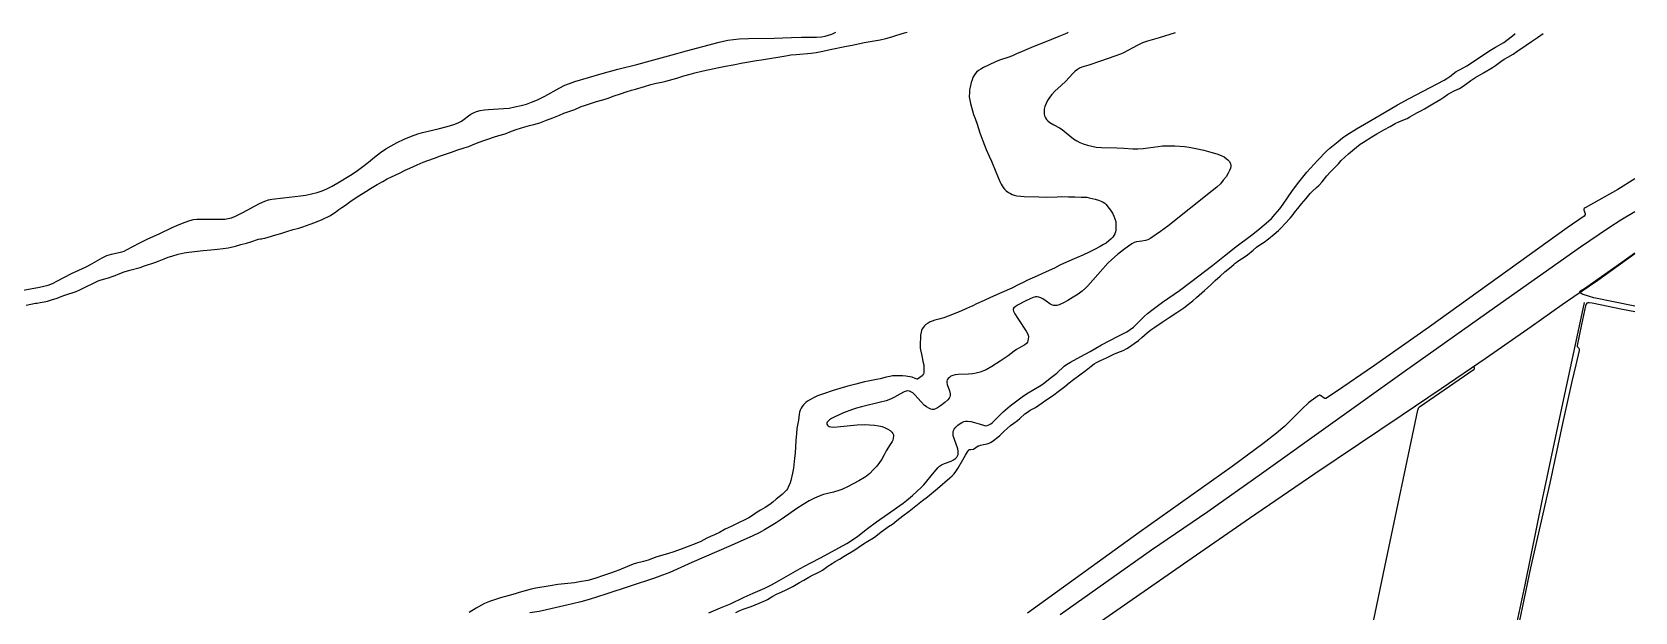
# Model space of a CAD drawing. Header units: metres. Extents: x 179542 to 181820, y 303170 to 305948.
# Drawn here: x 180583 to 181820, y 305497 to 305945 of the extents above; entities that cross this region are included whole.
import ezdxf

# ---------------------------------------------------------------- set-up
doc = ezdxf.new("R2010")
doc.units = ezdxf.units.M
doc.header["$MEASUREMENT"] = 0
for name, color, linetype in [('E0022112', 5, 'CONTINUOUS'), ('E0032111', 5, 'CONTINUOUS'), ('F0017111', 30, 'CONTINUOUS')]:
    doc.layers.add(name, color=color, linetype=linetype)

msp = doc.modelspace()

# ---------------------------------------------------------------- linework, layer by layer
at = {"layer": 'E0022112', "flags": 128}
for points in [[(181398.959, 305483.872), (181431.959, 305506.863), (181474.953, 305536.732), (181522.529, 305569.531), (181573.092, 305604.215), (181640.519, 305649.446), (181670.684, 305669.808), (181705.218, 305693.299), (181739.986, 305717.468), (181764.12, 305734.516), (181773.067, 305740.692), (181791.676, 305753.436), (181820.097, 305773.844)], [(181780.99, 305736.09), (181773.805, 305702.341), (181760.485, 305640.243), (181748.589, 305584.227), (181735.07, 305518.066), (181724.288, 305467.787), (181713.991, 305418.308), (181699.601, 305351.118), (181690.153, 305306.901)], [(181546.791, 305137.288), (181545.663, 305141.216), (181545.282, 305143.875), (181545.303, 305145.348), (181559.023, 305207.677), (181576.185, 305290.435), (181592.878, 305371.112), (181609.578, 305448.173), (181627.105, 305532.078), (181652.525, 305653.1), (181653.096, 305654.652), (181653.465, 305655.103), (181653.9, 305655.543), (181696.151, 305684.71), (181696.3, 305685.047), (181696.324, 305685.506), (181695.739, 305686.851)]]:
    msp.add_lwpolyline(points, dxfattribs=at)
at = {"layer": 'E0032111', "flags": 128}
for points in [[(180570.177, 305744.551), (180588.448, 305747.92), (180591.646, 305748.595), (180595.056, 305749.593), (180598.466, 305750.887), (180602.37, 305752.737), (180613.063, 305758.383), (180624.336, 305763.719), (180627.719, 305765.472), (180636.674, 305770.707), (180638.663, 305771.69), (180640.43, 305772.377), (180643.949, 305773.34), (180651.842, 305775.238), (180653.693, 305775.86), (180655.573, 305776.696), (180665.19, 305781.836), (180672.104, 305785.134), (180680.626, 305789.112), (180690.787, 305794.061), (180696.072, 305796.389), (180700.786, 305798.223), (180704.477, 305799.45), (180707.241, 305800.126), (180709.82, 305800.463), (180712.384, 305800.536), (180728.676, 305800.337), (180731.381, 305800.461), (180734.053, 305800.866), (180736.566, 305801.558), (180739.564, 305802.787), (180745.353, 305805.713), (180758.293, 305812.459), (180762.38, 305814.351), (180765.078, 305815.305), (180767.847, 305815.906), (180776.83, 305816.936), (180789.856, 305818.368), (180793.887, 305818.958), (180798.467, 305819.905), (180802.712, 305821.048), (180806.656, 305822.372), (180810.328, 305823.902), (180814.412, 305825.984), (180820.104, 305829.237), (180828.421, 305834.31), (180832.761, 305837.254), (180838.004, 305841.19), (180842.285, 305844.549), (180846.938, 305848.332), (180851.6, 305851.925), (180855.707, 305854.751), (180859.774, 305857.156), (180864.522, 305859.604), (180869.922, 305862.096), (180875.56, 305864.433), (180880.565, 305866.254), (180883.985, 305867.269), (180896.27, 305870.207), (180903.209, 305871.994), (180908.339, 305873.548), (180911.613, 305874.782), (180914.058, 305876.024), (180916.356, 305877.533), (180919.608, 305880.158), (180921.479, 305881.532), (180923.4, 305882.543), (180925.812, 305883.47), (180928.663, 305884.273), (180931.921, 305884.893), (180935.153, 305885.201), (180946.577, 305885.781), (180950.897, 305886.249), (180955.456, 305887.051), (180960.15, 305888.107), (180964.321, 305889.277), (180968.203, 305890.664), (180972.806, 305892.665), (180978.612, 305895.507), (180989.683, 305901.524), (180993.982, 305903.767), (180997.65, 305905.286), (181001.575, 305906.604), (181022.667, 305912.806), (181034.976, 305916.231), (181049.442, 305919.872), (181059.811, 305922.588), (181076.826, 305927.399), (181087.958, 305930.437), (181113.058, 305936.966), (181119.793, 305938.516), (181124.112, 305939.227), (181128.674, 305939.681), (181135.745, 305939.987), (181155.623, 305940.296), (181168.993, 305940.815), (181176.788, 305940.983), (181188.191, 305941.035), (181192.058, 305941.29), (181195.019, 305941.757), (181197.674, 305942.416), (181200.067, 305943.251), (181202.279, 305944.276), (181203.312, 305944.885)], [(181465.308, 305944.323), (181465.095, 305944.262), (181452.798, 305940.547), (181443.762, 305937.918), (181439.934, 305936.491), (181435.924, 305934.59), (181425.439, 305928.907), (181423.047, 305927.78), (181418.747, 305926.217), (181407.578, 305922.446), (181398.652, 305919.279), (181393.144, 305917.668), (181391.431, 305917.035), (181389.703, 305916.058), (181388.042, 305914.789), (181386.11, 305912.867), (181380.846, 305907.032), (181377.188, 305903.625), (181372.382, 305899.212), (181369.982, 305896.628), (181368.16, 305894.275), (181366.693, 305891.975), (181365.505, 305889.646), (181364.663, 305887.428), (181364.186, 305885.386), (181364.016, 305883.489), (181364.098, 305881.792), (181364.436, 305880.248), (181365.023, 305878.771), (181365.825, 305877.47), (181366.908, 305876.281), (181368.418, 305875.079), (181371.585, 305873.254), (181375.893, 305870.883), (181377.858, 305869.618), (181381.071, 305867.108), (181386.688, 305862.505), (181389.185, 305860.79), (181391.49, 305859.58), (181394.227, 305858.49), (181397.467, 305857.484), (181400.814, 305856.682), (181404.194, 305856.13), (181408.247, 305855.788), (181420.143, 305855.481), (181425.619, 305855.179), (181432.519, 305854.708), (181436.452, 305854.72), (181440.607, 305855.052), (181452.132, 305856.597), (181455.55, 305856.955), (181459.753, 305857.081), (181465.008, 305856.947), (181472.351, 305856.471), (181476.109, 305856.007), (181481.187, 305855.049), (181487.234, 305853.709), (181492.81, 305852.249), (181497.445, 305850.815), (181500.793, 305849.577), (181503.028, 305848.487), (181504.663, 305847.379), (181506.005, 305846.155), (181507.039, 305844.923), (181507.708, 305843.765), (181508.068, 305842.567), (181508.142, 305841.218), (181507.898, 305839.695), (181507.293, 305837.971), (181506.2, 305835.869), (181504.505, 305833.249), (181502.402, 305830.446), (181500.1, 305827.79), (181497.417, 305825.179), (181493.842, 305822.194), (181459.535, 305795.028), (181453.91, 305790.93), (181446.332, 305785.802), (181444.125, 305784.601), (181442.34, 305783.98), (181439.418, 305783.497), (181435.235, 305782.9), (181433.586, 305782.353), (181431.736, 305781.396), (181429.055, 305779.644), (181425.194, 305776.804), (181420.719, 305773.221), (181416.33, 305769.394), (181413.151, 305766.37), (181409.303, 305762.186), (181397.685, 305748.988), (181395.901, 305747.16), (181393.34, 305744.931), (181390.257, 305742.615), (181386.5, 305740.137), (181382.35, 305737.684), (181378.393, 305735.598), (181375.632, 305734.378), (181373.819, 305733.847), (181372.427, 305733.707), (181371.155, 305733.84), (181369.903, 305734.231), (181368.545, 305734.955), (181365.668, 305737.065), (181363.054, 305738.98), (181361.453, 305739.83), (181360.045, 305740.274), (181358.696, 305740.458), (181357.338, 305740.381), (181355.679, 305739.984), (181353.223, 305739.025), (181349.48, 305737.224), (181344.112, 305734.34), (181341.745, 305732.861), (181340.657, 305731.949), (181340.23, 305731.269), (181340.179, 305730.509), (181340.497, 305729.41), (181341.493, 305727.474), (181343.818, 305723.729), (181350.269, 305714.029), (181351.256, 305712.248), (181351.694, 305710.891), (181351.869, 305709.503), (181351.825, 305708.015), (181351.577, 305706.605), (181351.101, 305705.42), (181350.328, 305704.388), (181349.143, 305703.404), (181346.392, 305701.849), (181342.733, 305699.842), (181340.833, 305698.521), (181336.203, 305695.028), (181330.07, 305690.815), (181323.775, 305686.808), (181319.28, 305684.206), (181317.28, 305683.246), (181314.627, 305682.288), (181311.685, 305681.523), (181308.708, 305680.984), (181305.703, 305680.725), (181297.752, 305680.535), (181295.281, 305680.237), (181293.534, 305679.772), (181292.127, 305679.123), (181290.919, 305678.273), (181289.94, 305677.32), (181289.287, 305676.396), (181288.931, 305675.471), (181288.861, 305674.431), (181289.227, 305672.843), (181290.943, 305667.819), (181291.444, 305665.72), (181291.505, 305664.361), (181291.275, 305663.273), (181290.714, 305662.222), (181289.576, 305660.916), (181287.306, 305658.867), (181284.037, 305656.239), (181281.774, 305654.691), (181280.188, 305653.921), (181278.861, 305653.56), (181277.689, 305653.504), (181276.517, 305653.764), (181275.01, 305654.446), (181273.267, 305655.508), (181271.514, 305656.887), (181269.14, 305659.316), (181264.271, 305664.748), (181262.546, 305666.346), (181261.222, 305667.203), (181260.007, 305667.651), (181258.768, 305667.787), (181257.427, 305667.635), (181255.845, 305667.099), (181252.752, 305665.39), (181248.541, 305662.969), (181245.453, 305661.536), (181242.123, 305660.313), (181237.795, 305659.088), (181223.139, 305655.659), (181219.041, 305654.591), (181216.067, 305653.593), (181209.254, 305650.85), (181201.931, 305647.686), (181199.987, 305646.681), (181198.281, 305645.543), (181197.189, 305644.538), (181196.566, 305643.642), (181196.301, 305642.841), (181196.346, 305642.132), (181196.673, 305641.461), (181197.277, 305640.844), (181198.163, 305640.348), (181199.409, 305640.037), (181201.513, 305639.976), (181206.742, 305640.392), (181219.725, 305641.62), (181224.969, 305641.864), (181229.19, 305641.767), (181233.055, 305641.441), (181236.346, 305640.929), (181239.076, 305640.251), (181241.415, 305639.393), (181243.453, 305638.344), (181245.153, 305637.188), (181246.41, 305636.057), (181247.219, 305635.016), (181247.628, 305634.043), (181247.748, 305632.882), (181247.59, 305631.354), (181247.169, 305629.724), (181246.698, 305628.672), (181245.273, 305626.42), (181242.124, 305621.616), (181240.413, 305618.391), (181238.671, 305615.064), (181236.976, 305612.532), (181234.783, 305609.795), (181232.128, 305606.885), (181229.339, 305604.139), (181226.956, 305602.097), (181225.271, 305600.919), (181221.005, 305598.424), (181212.102, 305593.674), (181207.85, 305591.686), (181205.635, 305590.874), (181201.386, 305589.688), (181193.802, 305587.775), (181190.339, 305586.615), (181186.821, 305585.095), (181182.739, 305583.007), (181178.016, 305580.269), (181173.102, 305577.146), (181166.892, 305572.77), (181160.332, 305568.047), (181157.23, 305566.03), (181148.167, 305560.689), (181143.996, 305558.413), (181139.114, 305556.04), (181122.376, 305548.519), (181092.064, 305535.283), (181074.917, 305527.786), (181069.306, 305525.509), (181063.186, 305523.326), (181025.508, 305510.825), (181012.678, 305506.821), (181006.39, 305505.012), (180999.926, 305503.369), (180979.758, 305498.75), (180974.138, 305497.592), (180966.844, 305496.42)], [(181105.255, 305496.497), (181114.047, 305500.304), (181121.822, 305503.569), (181132.536, 305508.728), (181139.26, 305511.709), (181148.33, 305515.589), (181153.598, 305518.118), (181159.527, 305521.453), (181175.787, 305530.758), (181183.39, 305534.95), (181191.956, 305539.298), (181199.875, 305543.523), (181211.601, 305550.041), (181215.967, 305552.792), (181220.107, 305555.752), (181227.69, 305561.678), (181234.52, 305566.75), (181243.017, 305572.8), (181255.11, 305581.146), (181257.807, 305583.194), (181262.291, 305587.028), (181269.463, 305593.581), (181271.198, 305595.426), (181279.259, 305605.197), (181282.181, 305608.674), (181283.33, 305609.81), (181284.731, 305610.729), (181287.068, 305611.74), (181292.172, 305613.608), (181294.159, 305614.579), (181295.534, 305615.56), (181296.515, 305616.573), (181297.17, 305617.604), (181297.585, 305618.718), (181297.778, 305619.933), (181297.733, 305621.267), (181297.3, 305623.161), (181294.532, 305631.198), (181293.896, 305633.296), (181293.683, 305634.885), (181293.771, 305636.122), (181294.077, 305637.195), (181294.7, 305638.306), (181295.865, 305639.744), (181297.491, 305641.391), (181299.087, 305642.725), (181300.5, 305643.577), (181301.945, 305644.134), (181303.4, 305644.457), (181304.978, 305644.493), (181307.339, 305644.163), (181310.361, 305643.506), (181313.936, 305642.434), (181317.949, 305641.168), (181318.975, 305640.99), (181320.102, 305641.144), (181321.42, 305641.667), (181322.858, 305642.489), (181323.82, 305643.204), (181326.521, 305645.894), (181330.223, 305649.761), (181332.338, 305651.693), (181337.923, 305656.271), (181344.981, 305661.833), (181348.022, 305664.075), (181351.728, 305666.392), (181360.587, 305671.488), (181363.314, 305673.37), (181368.79, 305677.575), (181373.722, 305681.674), (181379.621, 305686.937), (181381.388, 305688.277), (181384.419, 305690.163), (181392.436, 305694.395), (181399.572, 305698.351), (181408.445, 305703.306), (181421.096, 305710.07), (181427.912, 305713.563), (181430.564, 305715.213), (181432.916, 305717.099), (181436.778, 305720.849), (181441.622, 305725.643), (181443.898, 305727.649), (181448.211, 305731.01), (181455.5, 305736.257), (181468.663, 305745.474), (181477.104, 305751.885), (181494.308, 305765.054), (181503.363, 305772.108), (181512.047, 305779.103), (181524.18, 305788.137), (181529.004, 305791.904), (181535.364, 305797.271), (181539.472, 305800.956), (181542.487, 305804.212), (181546.01, 305808.386), (181548.694, 305812.128), (181555.867, 305822.46), (181560.815, 305829.109), (181567.002, 305836.806), (181569.622, 305839.835), (181575.4, 305845.928), (181582.162, 305852.852), (181584.651, 305855.173), (181590.956, 305860.51), (181594.313, 305863.154), (181597.845, 305865.56), (181605.302, 305870.146), (181622.554, 305880.311), (181636.994, 305888.641), (181645.851, 305893.467), (181672.84, 305907.68), (181675.077, 305908.93), (181677.397, 305910.565), (181682.268, 305914.317), (181685.222, 305915.976), (181690.332, 305918.859), (181697.053, 305923.121), (181707.51, 305930.03), (181712.65, 305933.221), (181718.926, 305936.949), (181721.342, 305938.563), (181725.627, 305941.925), (181727.788, 305943.759)]]:
    msp.add_lwpolyline(points, dxfattribs=at)
at = {"layer": 'F0017111', "flags": 128}
for points, elevation in [([(180578.161, 305733.96), (180585.302, 305735.465), (180586.46, 305735.65), (180588.959, 305736.036), (180592.04, 305736.517), (180594.516, 305737.086), (180598.483, 305738.293), (180601.1, 305739.25), (180607.041, 305741.624), (180610.215, 305742.667), (180614.462, 305743.843), (180616.609, 305744.637), (180620.117, 305746.224), (180625.267, 305748.645), (180628.42, 305750.191), (180633.533, 305752.772), (180635.28, 305753.467), (180637.648, 305754.179), (180641.653, 305755.208), (180644.457, 305756.119), (180646.743, 305757.063), (180649.209, 305758.097), (180653.69, 305759.709), (180658.207, 305761.047), (180666.068, 305763.132), (180669.515, 305764.301), (180677.352, 305766.973), (180680.792, 305768.163), (180684.506, 305769.71), (180687.724, 305771.103), (180690.408, 305771.978), (180695.3, 305773.324), (180700.084, 305774.349), (180703.528, 305774.894), (180714.715, 305776.234), (180720.709, 305776.821), (180725.739, 305777.334), (180730.251, 305777.699), (180733.913, 305778.208), (180736.418, 305778.737), (180739.743, 305779.693), (180743.685, 305780.835), (180748.282, 305781.972), (180751.4, 305782.939), (180757.494, 305784.921), (180758.952, 305785.34), (180759.641, 305785.353), (180760.787, 305785.404), (180762.44, 305785.699), (180764.878, 305786.418), (180770.912, 305788.288), (180774.668, 305789.493), (180779.316, 305790.994), (180784.306, 305792.426), (180788.47, 305793.568), (180791.598, 305794.6), (180797.308, 305796.559), (180801.057, 305797.906), (180806.689, 305800.233), (180812.985, 305803.328), (180814.916, 305804.466), (180816.986, 305805.943), (180819.587, 305807.928), (180821.095, 305808.819), (180821.909, 305809.396), (180825.449, 305811.793), (180828.284, 305813.962), (180834.862, 305818.461), (180840.192, 305821.884), (180843.878, 305824.228), (180849.056, 305827.157), (180853.34, 305829.496), (180856.909, 305831.616), (180860.116, 305833.223), (180866.279, 305835.951), (180870.67, 305838.216), (180874.318, 305839.939), (180880.034, 305842.319), (180884.678, 305844.364), (180888.091, 305845.7), (180893.363, 305847.514), (180897.994, 305849.3), (180906.406, 305852.133), (180910.582, 305853.682), (180916.156, 305855.401), (180919.808, 305856.564), (180922.576, 305857.714), (180926.922, 305859.544), (180932.22, 305861.326), (180935.248, 305862.41), (180938.835, 305863.77), (180942.91, 305864.985), (180947.871, 305866.413), (180952.891, 305868.291), (180956.363, 305869.565), (180962.975, 305871.696), (180966.622, 305872.656), (180970.109, 305873.537), (180974.552, 305874.905), (180979.687, 305876.756), (180984.798, 305878.596), (180989.731, 305880.662), (180993.272, 305882.211), (180997.143, 305883.614), (181001.685, 305885.186), (181006.694, 305887.29), (181009.174, 305888.198), (181018.366, 305891.164), (181023.209, 305892.461), (181027.391, 305893.762), (181032.1, 305895.546), (181037.031, 305897.256), (181042.054, 305898.909), (181045.445, 305900.132), (181048.414, 305900.924), (181055.374, 305902.763), (181060.409, 305904.323), (181064.362, 305905.333), (181068.83, 305906.293), (181072.069, 305907.068), (181080.417, 305909.29), (181085.966, 305911.001), (181090.75, 305912.503), (181094.362, 305913.43), (181100.715, 305914.89), (181109.309, 305916.833), (181112.841, 305917.589), (181117.978, 305918.429), (181124.004, 305919.685), (181131.463, 305921.176), (181141.853, 305922.932), (181145.808, 305923.519), (181150.356, 305924.113), (181159.877, 305925.715), (181164.553, 305926.545), (181168.494, 305927.231), (181172.61, 305927.684), (181184.256, 305928.617), (181187.953, 305929.069), (181191.811, 305929.752), (181200.19, 305931.615), (181210.142, 305933.64), (181217.152, 305935.103), (181225.085, 305936.845), (181231.141, 305937.963), (181237.512, 305939.013), (181241.765, 305939.905), (181246.438, 305941.17), (181250.326, 305942.376), (181256.306, 305944.167), (181258.198, 305944.767)], 5), ([(181382.694, 305944.5), (181381.824, 305944.161), (181375.362, 305941.406), (181369.682, 305939.134), (181365.408, 305937.216), (181360.738, 305935.444), (181356.183, 305933.722), (181347.195, 305929.839), (181342.712, 305927.952), (181339.547, 305926.568), (181335.93, 305925.255), (181330.255, 305923.428), (181327.045, 305922.096), (181321.152, 305919.456), (181317.289, 305917.628), (181315.069, 305916.348), (181313.275, 305915.092), (181311.908, 305913.901), (181310.888, 305912.761), (181309.699, 305911.095), (181309.056, 305909.883), (181308.364, 305908.099), (181307.823, 305906.032), (181306.926, 305902.23), (181306.467, 305900.316), (181306.354, 305898.442), (181306.284, 305894.994), (181306.457, 305893.61), (181307.301, 305889.796), (181308.704, 305884.015), (181309.562, 305881.243), (181310.721, 305878.075), (181312.244, 305873.842), (181314.471, 305867.181), (181316.774, 305860.98), (181319.366, 305854.321), (181321.684, 305848.964), (181323.309, 305845.251), (181326.702, 305837.099), (181328.051, 305833.819), (181329.746, 305829.547), (181330.816, 305827.558), (181332.468, 305824.966), (181333.477, 305823.703), (181334.799, 305822.415), (181336.42, 305821.135), (181337.966, 305820.146), (181339.302, 305819.506), (181340.887, 305818.988), (181342.932, 305818.551), (181345.959, 305818.112), (181348.721, 305817.942), (181359.959, 305817.584), (181365.875, 305817.508), (181374.192, 305817.78), (181377.821, 305817.915), (181382.741, 305817.768), (181387.803, 305817.671), (181392.582, 305817.518), (181396.911, 305817.296), (181398.796, 305816.997), (181403.347, 305815.875), (181406.003, 305815.108), (181408.517, 305814.166), (181409.718, 305813.548), (181410.822, 305812.756), (181411.864, 305811.76), (181413.288, 305810.083), (181415.268, 305807.343), (181416.71, 305805.007), (181417.828, 305802.811), (181418.673, 305800.769), (181419.315, 305798.698), (181419.487, 305797.494), (181419.511, 305795.699), (181419.314, 305791.869), (181419.051, 305790.553), (181418.554, 305789.115), (181417.926, 305787.859), (181417.093, 305786.652), (181415.755, 305785.189), (181414.091, 305783.692), (181411.858, 305781.999), (181409.957, 305780.757), (181407.301, 305779.33), (181402.915, 305777.135), (181398.748, 305774.9), (181393.863, 305772.653), (181389.066, 305770.671), (181381.432, 305767.233), (181376.228, 305764.824), (181372.105, 305762.724), (181365.504, 305759.669), (181358.978, 305756.682), (181350.691, 305753.164), (181348.244, 305751.904), (181344.51, 305749.931), (181339.084, 305747.227), (181331.458, 305743.726), (181322.683, 305739.841), (181317.714, 305737.566), (181311.912, 305734.98), (181308.989, 305733.611), (181305.892, 305732.157), (181300.226, 305729.667), (181293.331, 305726.871), (181286.543, 305724.395), (181282.736, 305723.201), (181279.636, 305722.391), (181277.608, 305721.818), (181276.119, 305721.2), (181274.456, 305720.268), (181272.778, 305719.114), (181271.66, 305718.127), (181270.858, 305717.159), (181269.939, 305715.726), (181269.358, 305714.416), (181269.016, 305713.209), (181268.696, 305710.921), (181268.38, 305702.702), (181268.416, 305700.806), (181268.614, 305699.591), (181269.429, 305696.33), (181270.078, 305692.398), (181270.458, 305690.574), (181271.032, 305687.931), (181271.278, 305685.712), (181271.253, 305683.551), (181271.156, 305681.532), (181270.999, 305681.033), (181270.08, 305679.907), (181269.766, 305679.503), (181266.276, 305676.905), (181266.243, 305676.894), (181266.112, 305676.888), (181264.431, 305677.496), (181262.084, 305678.342), (181260.331, 305678.763), (181257.365, 305679.199), (181254.785, 305679.443), (181251.132, 305679.518), (181247.069, 305679.367), (181244.934, 305679.105), (181242.007, 305678.504), (181237.413, 305677.28), (181234.731, 305676.692), (181228.088, 305675.481), (181225.241, 305674.747), (181218.769, 305672.938), (181212.465, 305671.398), (181206.245, 305669.592), (181201.225, 305668.239), (181193.571, 305665.655), (181189.121, 305664.055), (181186.38, 305662.847), (181183.597, 305661.343), (181181.358, 305659.956), (181180.068, 305658.934), (181178.25, 305657.088), (181177.239, 305655.871), (181176.425, 305654.588), (181175.709, 305653.056), (181175.172, 305651.473), (181174.81, 305649.791), (181174.282, 305645.31), (181173.805, 305642.66), (181173.178, 305638.855), (181172.713, 305635.012), (181172.214, 305629.509), (181171.8, 305619.846), (181171.417, 305615.823), (181170.4, 305608.115), (181169.754, 305604.466), (181168.512, 305598.739), (181167.948, 305596.944), (181166.739, 305594.018), (181165.884, 305592.37), (181165.106, 305591.23), (181164.072, 305590.072), (181161.713, 305587.977), (181157.135, 305584.245), (181154.47, 305581.911), (181152.218, 305580.248), (181148.756, 305577.906), (181144.998, 305575.738), (181142.583, 305574.135), (181138.78, 305571.548), (181136.099, 305569.961), (181132.945, 305568.372), (181128.585, 305566.214), (181122.417, 305563.161), (181117.742, 305560.994), (181113.312, 305558.549), (181109.589, 305556.676), (181106.517, 305555.329), (181103.685, 305554.088), (181098.958, 305551.711), (181094.54, 305549.802), (181089.219, 305547.674), (181085.955, 305546.363), (181078.185, 305543.638), (181073.243, 305542.133), (181064.915, 305539.632), (181061.705, 305538.517), (181058.267, 305537.308), (181054.659, 305536.275), (181049.401, 305534.964), (181046.769, 305534.076), (181042.341, 305532.364), (181035.574, 305529.499), (181032.951, 305528.391), (181029.276, 305527.118), (181022.924, 305525.12), (181018.745, 305523.583), (181014.634, 305522.241), (181011.771, 305521.589), (181005.397, 305520.34), (181001.309, 305519.773), (180988.496, 305518.3), (180982.657, 305517.461), (180971.593, 305515.489), (180968.048, 305514.689), (180963.35, 305513.423), (180958.618, 305512.124), (180955.544, 305511.261), (180951.099, 305509.907), (180944.277, 305508.078), (180939.565, 305506.519), (180935.739, 305505.209), (180931.9, 305503.663), (180929.557, 305502.524), (180925.58, 305500.233), (180920.051, 305496.901)], 5), ([(181126.073, 305496.718), (181129.042, 305498.225), (181131.583, 305499.327), (181134.839, 305500.456), (181137.863, 305501.499), (181144.053, 305503.894), (181148.883, 305505.997), (181150.557, 305506.893), (181154.619, 305509.453), (181157.467, 305510.984), (181160.894, 305512.595), (181164.873, 305514.362), (181169.92, 305516.951), (181175.158, 305519.877), (181178.427, 305521.637), (181182.258, 305524.004), (181185.811, 305525.951), (181188.539, 305527.234), (181191.239, 305528.489), (181192.814, 305529.438), (181197.111, 305532.434), (181200.361, 305534.725), (181202.605, 305536.058), (181206.136, 305538.034), (181209.75, 305540.246), (181217.88, 305545.225), (181220.492, 305546.976), (181224.508, 305549.781), (181227.987, 305551.963), (181232.182, 305554.361), (181233.999, 305555.624), (181238.261, 305558.978), (181241.725, 305561.724), (181243.966, 305563.172), (181246.906, 305565.021), (181250.415, 305567.709), (181255.02, 305571.417), (181259.818, 305574.972), (181266.341, 305580.228), (181270.112, 305583.237), (181273.926, 305586.144), (181281.608, 305592.574), (181291.288, 305600.629), (181293.073, 305602.278), (181294.479, 305603.832), (181295.86, 305605.65), (181297.348, 305607.976), (181301.3, 305614.655), (181303.311, 305618.186), (181304.068, 305619.513), (181304.775, 305620.801), (181305.553, 305621.877), (181306.014, 305622.276), (181306.456, 305622.5), (181307.455, 305622.734), (181309.156, 305622.846), (181309.421, 305622.846), (181309.503, 305622.867), (181313.131, 305625.393), (181313.253, 305625.485), (181313.508, 305625.577), (181315.031, 305625.844), (181317.334, 305626.402), (181320.106, 305627.045), (181321.636, 305627.581), (181323.08, 305628.313), (181324.918, 305629.491), (181328.292, 305632.092), (181329.802, 305633.434), (181333.159, 305636.85), (181335.412, 305638.879), (181338.08, 305641.052), (181340.737, 305643.031), (181343.39, 305644.925), (181345.391, 305646.678), (181349.18, 305650.098), (181351.142, 305651.566), (181353.244, 305652.905), (181357.249, 305655.1), (181359.898, 305656.74), (181362.488, 305658.546), (181365.423, 305660.674), (181370.486, 305664.134), (181375.861, 305668.093), (181379.961, 305671.137), (181383.496, 305674.05), (181386.624, 305676.693), (181391.537, 305680.273), (181396.391, 305683.854), (181400.341, 305687.078), (181402.582, 305688.688), (181404.44, 305689.828), (181407.466, 305691.335), (181412.081, 305693.393), (181417.976, 305696.306), (181420.818, 305697.498), (181424.935, 305699.168), (181427.973, 305700.699), (181430.049, 305701.902), (181433.625, 305704.36), (181436.867, 305706.78), (181439.501, 305709.019), (181443.617, 305712.639), (181446.442, 305714.996), (181449.39, 305717.117), (181455.188, 305720.932), (181460.645, 305724.578), (181466.55, 305728.284), (181471.777, 305731.965), (181475.613, 305734.945), (181478.903, 305737.48), (181481.603, 305739.85), (181487.877, 305745.382), (181492.703, 305749.809), (181496.052, 305753.102), (181499.88, 305756.478), (181503.458, 305759.67), (181507.277, 305762.683), (181510.444, 305765.385), (181511.645, 305766.413), (181512.273, 305767.035), (181513.555, 305767.986), (181519.276, 305771.674), (181521.002, 305772.945), (181525.31, 305776.607), (181528.081, 305778.788), (181531.302, 305781.02), (181534.039, 305782.811), (181537.165, 305785.263), (181541.716, 305788.972), (181545.065, 305791.802), (181546.957, 305793.654), (181549.765, 305796.777), (181554.114, 305801.319), (181555.619, 305803.08), (181558.224, 305806.579), (181559.85, 305808.798), (181562.815, 305812.337), (181566.256, 305816.464), (181569.379, 305820.217), (181571.235, 305822.132), (181574.454, 305824.908), (181576.113, 305826.487), (181578.586, 305829.279), (181582.35, 305833.853), (181584.961, 305836.734), (181589.087, 305840.805), (181591.247, 305843.227), (181593.441, 305845.673), (181596.089, 305848.181), (181598.969, 305850.803), (181605.238, 305856.066), (181608.164, 305858.309), (181610.534, 305859.88), (181617.134, 305863.966), (181620.813, 305866.372), (181626.229, 305869.511), (181631.209, 305872.093), (181635.196, 305874.284), (181638.451, 305875.831), (181644.277, 305878.277), (181646.514, 305879.416), (181651.73, 305882.46), (181654.92, 305884.139), (181657.828, 305885.644), (181664.235, 305889.477), (181670.363, 305893.149), (181672.644, 305894.714), (181675.438, 305896.635), (181677.762, 305898.005), (181680.709, 305899.472), (181684.712, 305901.375), (181686.701, 305902.592), (181690.354, 305905.194), (181693.472, 305907.403), (181696.644, 305909.461), (181703.306, 305913.445), (181710.225, 305917.497), (181712.445, 305918.951), (181716.732, 305922.221), (181719.18, 305923.913), (181722.08, 305925.59), (181726.107, 305927.865), (181729.025, 305929.763), (181736.113, 305934.756), (181740.319, 305937.627), (181744.886, 305940.804), (181749.225, 305943.713)], 5), ([(181820.214, 305831.54), (181806.926, 305823.401), (181781.709, 305809.166), (181781.039, 305808.68), (181780.826, 305808.284), (181780.826, 305807.767), (181781.709, 305804.513), (181781.709, 305803.905), (181781.496, 305803.418), (181780.948, 305802.84), (181767.866, 305793.7), (181661.513, 305717.379), (181618.4, 305687.075), (181589.88, 305667.411), (181581.547, 305662.094), (181581.144, 305661.999), (181580.741, 305661.999), (181580.244, 305662.188), (181577.424, 305664.414), (181576.998, 305664.509), (181576.5, 305664.509), (181576.074, 305664.414), (181575.647, 305664.154), (181570.172, 305660.147), (181568.172, 305658.6), (181563.29, 305654.105), (181549.782, 305640.714), (181543.562, 305635.213), (181532.859, 305626.892), (181509.11, 305609.584), (181437.298, 305558.581), (181351.224, 305496.385)], 10), ([(181820.163, 305806.116), (181809.427, 305799.733), (181799.915, 305793.606), (181778.263, 305778.742), (181711.778, 305732.076), (181641.977, 305682.615), (181531.99, 305603.947), (181490.364, 305574.561), (181446.862, 305544.939), (181376.357, 305494.869)], 10), ([(181820.015, 305733.157), (181788.577, 305739.787), (181785.172, 305740.656), (181779.521, 305742.648), (181778.398, 305743.299), (181777.782, 305743.806), (181777.601, 305744.313), (181777.71, 305744.675), (181778.108, 305745.073), (181781.26, 305747.028), (181811.975, 305768.563), (181820.098, 305774.372)], 5), ([(181820.006, 305728.831), (181810.585, 305730.802), (181787.106, 305735.491), (181784.819, 305735.758), (181783.713, 305735.758), (181782.989, 305735.491), (181782.531, 305734.92), (181782.074, 305733.51), (181779.068, 305719.054), (181775.729, 305702.965), (181775.606, 305702.367), (181775.637, 305702.091), (181775.79, 305701.8), (181776.542, 305701.202), (181776.895, 305700.865), (181777.109, 305700.42), (181777.232, 305699.791), (181777.212, 305699.137), (181774.684, 305688.072), (181771.606, 305675.02), (181764.285, 305642.772), (181754.415, 305596.568), (181739.616, 305531.165), (181725.827, 305465.997)], 5)]:
    msp.add_lwpolyline(points, dxfattribs=dict(at, elevation=elevation))

doc.saveas('drawing.dxf')
